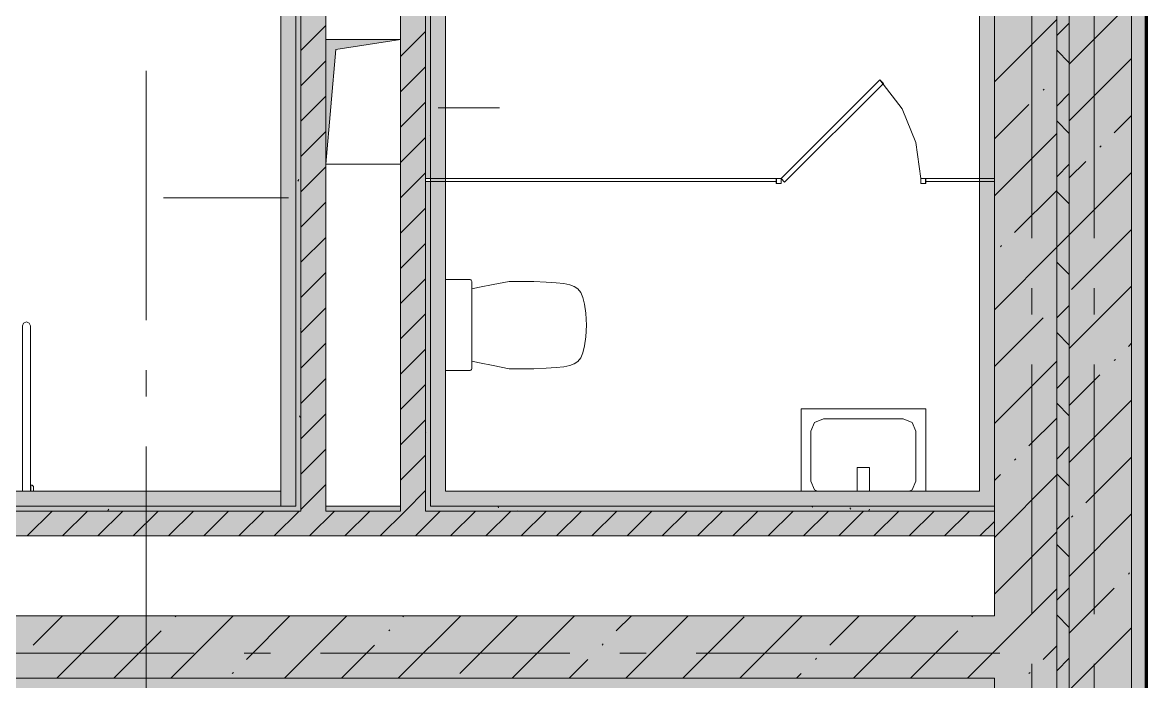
# Model space of a CAD drawing. Header units: millimetres. Extents: x -537608 to 253996, y -217170 to 186033.
# Drawn here: x -295222 to -290716, y -151263 to -148622 of the extents above; entities that cross this region are included whole.
import ezdxf

# ---------------------------------------------------------------- set-up
doc = ezdxf.new("R2010")
doc.units = ezdxf.units.MM
doc.layers.add('16) Лак 1.6м', color=160, linetype='Continuous', lineweight=90)
doc.layers.add('PDF _Геометрия', color=7, linetype='Continuous')
doc.layers.add('PDF _Сплошная заливка', color=7, linetype='Continuous', true_color=0xffffff)

msp = doc.modelspace()

# ---------------------------------------------------------------- hatches: boundary and pattern name
at = {"layer": 'PDF _Сплошная заливка', "transparency": 33554559}
for points in [[(-291076.1754, -154899.6335), (-291026.1752, -154899.6335), (-291026.1752, -146029.8044), (-291076.1754, -146029.8044), (-291076.1754, -154694.3235)], [(-290776.1741, -154949.6337), (-290776.1741, -146017.1322), (-291026.1752, -146017.1322), (-291026.1752, -154949.6337), (-290915.5758, -154949.6337)], [(-293706.1754, -150579.6329), (-293606.175, -150579.6329), (-293606.175, -147149.6316), (-293706.1754, -147149.6316), (-293706.1754, -150559.632)], [(-291326.1744, -150679.6334), (-291326.1744, -150579.6329), (-296526.178, -150579.6329), (-296526.178, -150679.6334), (-292602.1144, -150679.6334)], [(-291326.1744, -151249.6325), (-291076.1754, -151249.6325), (-291076.1754, -150999.6335), (-296526.178, -150999.6335), (-296526.178, -151249.6325), (-292602.1144, -151249.6325)], [(-291326.1744, -154899.6335), (-291076.1754, -154899.6335), (-291076.1754, -151249.6325), (-291326.1744, -151249.6325), (-291326.1744, -154694.3235)]]:
    msp.add_hatch(color=256, dxfattribs=at).paths.add_polyline_path(points)
at = {"layer": 'PDF _Сплошная заливка', "true_color": 0xbce362, "transparency": 33554559}
for points in [[(-293586.1762, -150499.6334), (-293526.1755, -150499.6334), (-293526.1755, -147209.6323), (-293586.1762, -147209.6323), (-293586.1762, -150414.8802)], [(-294186.1767, -150559.632), (-294186.1767, -150499.6334), (-296526.178, -150499.6334), (-296526.178, -150559.632), (-294288.6531, -150559.632)], [(-291386.1751, -150559.632), (-291386.1751, -150499.6334), (-293586.1762, -150499.6334), (-293586.1762, -150559.632), (-292602.1144, -150559.632)]]:
    msp.add_hatch(color=63, dxfattribs=at).paths.add_polyline_path(points)
at = {"layer": 'PDF _Сплошная заливка', "transparency": 33554559}
h = msp.add_hatch(color=256, dxfattribs=at)
h.paths.add_polyline_path([(-291326.1744, -150579.6329), (-291326.1744, -150559.632), (-293606.175, -150559.632), (-293606.175, -150579.6329), (-292602.1144, -150579.6329)], flags=0)
h.paths.add_polyline_path([(-294288.6531, -150579.6329), (-294106.175, -150579.6329), (-294106.175, -150559.632), (-296526.178, -150559.632), (-296526.178, -150579.6329), (-295131.9202, -150579.6329)], flags=0)
h.paths.add_polyline_path([(-293706.1754, -150579.6329), (-293706.1754, -150559.632), (-294006.1746, -150559.632), (-294006.1746, -150579.6329)], flags=0)
at = {"layer": 'PDF _Сплошная заливка', "true_color": 0x56bc34, "transparency": 33554559}
msp.add_hatch(color=85, dxfattribs=at).paths.add_polyline_path([(-291386.1751, -151309.6332), (-291326.1744, -151309.6332), (-291326.1744, -151249.6325), (-296776.1748, -151249.6325), (-296776.1748, -151309.6332), (-292602.1144, -151309.6332)])

# ---------------------------------------------------------------- linework, layer by layer
at = {"layer": '16) Лак 1.6м'}
msp.add_line((-290716.1734, -153988.9875), (-290716.1734, -146017.1322), dxfattribs=at)
at = {"layer": 'PDF _Геометрия', "lineweight": 9}
for p, q in [((-291076.1754, -150999.6335), (-291076.1754, -146029.8044)), ((-291076.1754, -146029.8044), (-291076.1754, -154899.6335)), ((-291026.1752, -146017.1322), (-291026.1752, -154949.6337)), ((-291026.1752, -154899.6335), (-291026.1752, -146029.8044)), ((-290776.1741, -154639.6341), (-290776.1741, -146017.1322)), ((-290776.1741, -146017.1322), (-290776.1741, -154048.9882)), ((-294126.176, -147149.6316), (-294126.176, -150559.632)), ((-294106.175, -150559.632), (-294106.175, -147149.6316)), ((-294006.1746, -148689.6337), (-294006.1746, -147149.6316)), ((-293706.1754, -147149.6316), (-293706.1754, -150559.632)), ((-293606.175, -149247.6321), (-293606.175, -147149.6316)), ((-293586.1762, -149247.6321), (-293586.1762, -147149.6316)), ((-294186.1767, -147209.6323), (-294186.1767, -150499.6334)), ((-294126.176, -150559.632), (-294126.176, -147209.6323)), ((-293586.1762, -150499.6334), (-293586.1762, -147209.6323)), ((-293526.1755, -150499.6334), (-293526.1755, -147209.6323)), ((-291386.1751, -147209.6323), (-291386.1751, -150499.6334)), ((-291326.1744, -147209.6323), (-291326.1744, -150559.632)), ((-291326.1744, -149247.6321), (-291326.1744, -147209.6323)), ((-291026.1752, -148788.4865), (-290788.7904, -148551.1018)), ((-294106.175, -148734.4345), (-294006.1746, -148634.434)), ((-291326.1744, -148860.3888), (-291076.1754, -148610.3877)), ((-291076.1754, -148674.283), (-291026.1752, -148624.2828)), ((-293706.1754, -148758.6983), (-293606.175, -148658.6979)), ((-291026.1752, -148783.3302), (-291076.1754, -148733.33)), ((-294106.175, -148875.8556), (-294006.1746, -148775.8552)), ((-291026.1752, -149016.5856), (-290776.1741, -148766.5845)), ((-293706.1754, -148900.1194), (-293606.175, -148800.119)), ((-291785.1951, -148851.6521), (-292181.1751, -149247.6321)), ((-292167.0324, -149261.7749), (-291771.0523, -148865.7948)), ((-291771.0523, -148865.7948), (-291785.1951, -148851.6521)), ((-291696.2006, -148967.6317), (-291785.1951, -148851.6521)), ((-294106.175, -149017.2767), (-294006.1746, -148917.2763)), ((-291130.938, -148893.2515), (-291126.1972, -148888.5085)), ((-291076.1754, -148957.1254), (-291026.1752, -148907.1251)), ((-293706.1754, -149041.5405), (-293606.175, -148941.5401)), ((-293556.1748, -148963.6122), (-293310.3504, -148963.6122)), ((-291326.1744, -149088.4857), (-291187.9633, -148950.2747)), ((-291640.256, -149102.6931), (-291696.2006, -148967.6317)), ((-290845.8157, -149064.3253), (-290776.1741, -148994.6837)), ((-291026.1752, -149066.1725), (-291076.1754, -149016.1723)), ((-294106.175, -149158.6979), (-294006.1746, -149058.6974)), ((-293706.1754, -149182.9616), (-293606.175, -149082.9612)), ((-291326.1744, -149316.5848), (-291076.1754, -149066.5858)), ((-291621.1744, -149247.6321), (-291640.256, -149102.6931)), ((-290902.8389, -149121.3484), (-290898.0981, -149116.6076)), ((-294006.1746, -150559.632), (-294006.1746, -149189.6337)), ((-291076.1754, -149239.9676), (-291026.1752, -149189.9674)), ((-291026.1752, -149244.6847), (-290959.8642, -149178.3737)), ((-294106.175, -149300.119), (-294006.1746, -149200.1186)), ((-293706.1754, -149324.3828), (-293606.175, -149224.3824)), ((-291026.1752, -149472.7817), (-290776.1741, -149222.7828)), ((-293606.175, -149259.6327), (-293606.175, -149247.6321)), ((-293586.1762, -149247.6321), (-293606.175, -149247.6321)), ((-293606.175, -149247.6321), (-293606.175, -149259.6327)), ((-293606.175, -150559.632), (-293606.175, -149259.6327)), ((-293606.175, -149259.6327), (-293586.1762, -149259.6327)), ((-292201.1739, -149247.6321), (-293586.1762, -149247.6321)), ((-293586.1762, -150559.632), (-293586.1762, -149259.6327)), ((-293586.1762, -149259.6327), (-292201.1739, -149259.6327)), ((-292181.1751, -149247.6321), (-292201.1739, -149247.6321)), ((-292201.1739, -149267.6331), (-292181.1751, -149267.6331)), ((-292181.1751, -149267.6331), (-292181.1751, -149247.6321)), ((-292181.1751, -149247.6321), (-292167.0324, -149261.7749)), ((-291601.1756, -149247.6321), (-291621.1744, -149247.6321)), ((-291621.1744, -149247.6321), (-291621.1744, -149267.6331)), ((-291621.1744, -149267.6331), (-291601.1756, -149267.6331)), ((-291326.1744, -149247.6321), (-291601.1756, -149247.6321)), ((-291601.1756, -149259.6327), (-291326.1744, -149259.6327)), ((-291326.1744, -149259.6327), (-291326.1744, -149247.6321)), ((-291326.1744, -149259.6327), (-291326.1744, -150559.632)), ((-294156.1752, -149324.5443), (-294656.1753, -149324.5443)), ((-291244.9886, -149463.496), (-291076.1754, -149294.6828)), ((-291026.1752, -149349.0148), (-291076.1754, -149299.0146)), ((-294106.175, -149441.5402), (-294006.1746, -149341.5397)), ((-293706.1754, -149465.804), (-293606.175, -149365.8035)), ((-291016.8895, -149691.5951), (-290776.1741, -149450.8797)), ((-294106.175, -149582.9613), (-294006.1746, -149482.9608)), ((-291076.1754, -149522.8099), (-291026.1752, -149472.8097)), ((-293706.1754, -149607.2251), (-293606.175, -149507.2246)), ((-291326.1744, -149772.7809), (-291076.1754, -149522.7819)), ((-291302.0118, -149520.5213), (-291297.2709, -149515.7805)), ((-291026.1752, -149631.8571), (-291076.1754, -149581.8568)), ((-294106.175, -149724.3824), (-294006.1746, -149624.382)), ((-293706.1754, -149748.6462), (-293606.175, -149648.6479)), ((-291026.1752, -149928.9799), (-290776.1741, -149678.9788)), ((-294106.175, -149865.8036), (-294006.1746, -149765.8053)), ((-291076.1754, -149805.6521), (-291026.1752, -149755.6519)), ((-293706.1754, -149890.0695), (-293606.175, -149790.0691)), ((-291326.1744, -150000.88), (-291130.938, -149805.6435)), ((-291026.1752, -149914.7015), (-291076.1754, -149864.7013)), ((-294106.175, -150007.2247), (-294006.1746, -149907.2264)), ((-290788.7904, -149919.6942), (-290776.1741, -149907.0779)), ((-293706.1754, -150031.4907), (-293606.175, -149931.4902)), ((-291326.1744, -150228.9791), (-291076.1754, -149978.978)), ((-290845.8157, -149976.7173), (-290841.0728, -149971.9765)), ((-291076.1754, -150088.4966), (-291026.1752, -150038.4964)), ((-291026.1752, -150157.0768), (-290902.8389, -150033.7426)), ((-294106.175, -150148.648), (-294006.1746, -150048.6475)), ((-293706.1754, -150172.9118), (-293606.175, -150072.9114)), ((-291026.1752, -150385.1759), (-290776.1741, -150135.1769)), ((-291026.1752, -150197.5438), (-291076.1754, -150147.5435)), ((-294106.175, -150290.0691), (-294006.1746, -150190.0687)), ((-293706.1754, -150314.3329), (-293606.175, -150214.3325)), ((-291187.9633, -150318.8671), (-291076.1754, -150207.077)), ((-294106.175, -150431.4903), (-294006.1746, -150331.4899)), ((-293706.1754, -150455.7541), (-293606.175, -150355.7536)), ((-291076.1754, -150371.3389), (-291026.1752, -150321.3386)), ((-291244.9886, -150375.8902), (-291240.2456, -150371.1494)), ((-290959.8642, -150546.964), (-290776.1741, -150363.2739)), ((-291326.1744, -150457.0782), (-291302.0118, -150432.9155)), ((-291326.1744, -150685.1773), (-291076.1754, -150435.1761)), ((-291026.1752, -150480.386), (-291076.1754, -150430.3858)), ((-294106.175, -150572.9114), (-294006.1746, -150472.911)), ((-294186.1767, -150499.6334), (-296466.1752, -150499.6334)), ((-294186.1767, -150559.632), (-294186.1767, -150499.6334)), ((-293688.6332, -150579.6329), (-293606.175, -150497.1748)), ((-293586.1762, -150559.632), (-293586.1762, -150499.6334)), ((-291386.1751, -150499.6334), (-293526.1755, -150499.6334)), ((-294126.176, -150559.632), (-296526.178, -150559.632)), ((-296526.178, -150559.632), (-294186.1767, -150559.632)), ((-296526.178, -150579.6329), (-294106.175, -150579.6329)), ((-295202.8471, -150679.6334), (-295102.8467, -150579.6329)), ((-295061.4238, -150679.6334), (-294961.4234, -150579.6329)), ((-294920.0049, -150679.6334), (-294820.0044, -150579.6329)), ((-294778.5838, -150679.6334), (-294678.5833, -150579.6329)), ((-294637.1604, -150679.6334), (-294537.1621, -150579.6329)), ((-294495.7393, -150679.6334), (-294395.7388, -150579.6329)), ((-294354.3182, -150679.6334), (-294254.3177, -150579.6329)), ((-294212.8971, -150679.6334), (-294112.8966, -150579.6329)), ((-294186.1767, -150559.632), (-294126.176, -150559.632)), ((-294106.175, -150579.6329), (-294106.175, -150559.632)), ((-294071.4759, -150679.6334), (-293971.4754, -150579.6329)), ((-294006.1746, -150579.6329), (-294006.1746, -150559.632)), ((-293706.1754, -150559.632), (-294006.1746, -150559.632)), ((-293706.1754, -150579.6329), (-294006.1746, -150579.6329)), ((-293930.0547, -150679.6334), (-293830.0543, -150579.6329)), ((-293788.6336, -150679.6334), (-293688.6332, -150579.6329)), ((-293706.1754, -150559.632), (-293706.1754, -150579.6329)), ((-293647.2125, -150679.6334), (-293547.212, -150579.6329)), ((-293606.175, -150579.6329), (-293606.175, -150559.632)), ((-291326.1744, -150579.6329), (-293606.175, -150579.6329)), ((-291326.1744, -150559.632), (-293586.1762, -150559.632)), ((-291386.1751, -150559.632), (-293586.1762, -150559.632)), ((-293505.7892, -150679.6334), (-293405.7909, -150579.6329)), ((-293364.368, -150679.6334), (-293264.3676, -150579.6329)), ((-293222.9469, -150679.6334), (-293122.9464, -150579.6329)), ((-293081.5258, -150679.6334), (-292981.5253, -150579.6329)), ((-292940.1046, -150679.6334), (-292840.1042, -150579.6329)), ((-292798.6834, -150679.6334), (-292698.683, -150579.6329)), ((-292657.2623, -150679.6334), (-292557.2619, -150579.6329)), ((-292515.8412, -150679.6334), (-292415.8408, -150579.6329)), ((-292374.4179, -150679.6334), (-292274.4196, -150579.6329)), ((-292232.9967, -150679.6334), (-292132.9963, -150579.6329)), ((-292091.5756, -150679.6334), (-291991.5752, -150579.6329)), ((-291950.1545, -150679.6334), (-291850.1541, -150579.6329)), ((-291808.7334, -150679.6334), (-291708.7329, -150579.6329)), ((-291667.3122, -150679.6334), (-291567.3118, -150579.6329)), ((-291525.8911, -150679.6334), (-291425.8906, -150579.6329)), ((-291326.1744, -150559.632), (-291386.1751, -150559.632)), ((-291326.1744, -150559.632), (-291326.1744, -150579.6329)), ((-291326.1744, -150679.6334), (-291326.1744, -150579.6329)), ((-291384.4678, -150679.6334), (-291326.1744, -150621.3378)), ((-291076.1754, -150654.1812), (-291026.1752, -150604.181)), ((-291026.1752, -150841.3741), (-290776.1741, -150591.373)), ((-291016.8895, -150603.9893), (-291012.1466, -150599.2485)), ((-291326.1744, -150913.2742), (-291076.1754, -150663.2752)), ((-296526.178, -150679.6334), (-291326.1744, -150679.6334)), ((-291326.1744, -150679.6334), (-291326.1744, -150999.6335)), ((-291026.1752, -150763.2283), (-291076.1754, -150713.2281)), ((-290788.7904, -150832.0884), (-290784.0496, -150827.3454)), ((-291184.4346, -150999.6335), (-291076.1754, -150891.3743)), ((-291076.1754, -150937.0234), (-291026.1752, -150887.0232)), ((-291026.1752, -151069.4711), (-290845.8157, -150889.1138)), ((-291326.1744, -150999.6335), (-295326.177, -150999.6335)), ((-295179.69, -151117.2107), (-295062.1085, -150999.6335)), ((-295084.0127, -151249.6325), (-294834.0116, -150999.6335)), ((-294627.8144, -151249.6325), (-294377.8155, -150999.6335)), ((-294609.4411, -151003.1622), (-294605.9125, -150999.6335)), ((-294324.3189, -151174.236), (-294149.7164, -150999.6335)), ((-294171.6184, -151249.6325), (-293921.6173, -150999.6335)), ((-293715.4202, -151249.6325), (-293465.4191, -150999.6335)), ((-293697.0469, -151003.1622), (-293693.5182, -150999.6335)), ((-293468.95, -151231.2613), (-293237.3222, -150999.6335)), ((-293259.2221, -151249.6325), (-293009.2231, -150999.6335)), ((-292841.6779, -151060.1875), (-292781.124, -150999.6335)), ((-292803.026, -151249.6325), (-292553.0249, -150999.6335)), ((-292574.9269, -151249.6325), (-292328.4566, -151003.1622)), ((-292346.8278, -151249.6325), (-292096.8288, -150999.6335)), ((-291986.3091, -151117.2107), (-291868.7297, -150999.6335)), ((-291890.6318, -151249.6325), (-291640.6306, -150999.6335)), ((-291434.4336, -151249.6325), (-291184.4346, -150999.6335)), ((-291416.0624, -151003.1622), (-291412.5337, -150999.6335)), ((-291026.1752, -151046.0727), (-291076.1754, -150996.0725)), ((-291076.1754, -151249.6325), (-291076.1754, -150999.6335)), ((-294855.9136, -151249.6325), (-294666.4664, -151060.1875)), ((-293754.0722, -151060.1875), (-293749.3314, -151055.4446)), ((-291662.5327, -151249.6325), (-291473.0856, -151060.1875)), ((-291026.1752, -151297.5702), (-290776.1741, -151047.5712)), ((-293943.5193, -151249.6325), (-293811.0975, -151117.2107)), ((-292898.7033, -151117.2107), (-292893.9603, -151112.4699)), ((-291130.938, -151174.236), (-291076.1754, -151119.4713)), ((-292043.3322, -151174.236), (-292038.5914, -151169.4952)), ((-291076.1754, -151219.8679), (-291026.1752, -151169.8677)), ((-293031.1251, -151249.6325), (-292955.7264, -151174.236)), ((-291326.1744, -151249.6325), (-296776.1748, -151249.6325)), ((-296526.178, -151249.6325), (-291326.1744, -151249.6325)), ((-294381.3442, -151231.2613), (-294376.6013, -151226.5184)), ((-292118.7308, -151249.6325), (-292100.3575, -151231.2613)), ((-291326.1744, -151249.6325), (-291326.1744, -151309.6332)), ((-291187.9633, -151231.2613), (-291183.2225, -151226.5184)), ((-291076.1754, -154899.6335), (-291076.1754, -151249.6325))]:
    msp.add_line(p, q, dxfattribs=at)
at = {"layer": 'PDF _Геометрия', "color": 253, "lineweight": 9, "true_color": 0xaaaaaa}
for p, q in [((-291176.1737, -148486.7586), (-291176.1737, -149486.7586)), ((-290926.1748, -148486.7586), (-290926.1748, -149486.7586)), ((-293706.1754, -148689.6337), (-294006.1746, -148689.6337)), ((-294006.1746, -148689.6337), (-294006.1746, -149189.6337)), ((-293706.1754, -148689.6337), (-293966.1749, -148729.6334)), ((-293706.1754, -149189.6337), (-293706.1754, -148689.6337)), ((-293966.1749, -148729.6334), (-294006.1746, -149189.6337)), ((-294726.1765, -148815.0562), (-294726.1765, -149815.0563)), ((-294006.1746, -149189.6337), (-293706.1754, -149189.6337)), ((-293430.3711, -149652.1315), (-293526.1755, -149652.1315)), ((-293427.7833, -149652.4738), (-293430.3711, -149652.1315)), ((-293425.3698, -149653.4727), (-293427.7833, -149652.4738)), ((-293427.7833, -149652.4738), (-293425.3698, -149653.4727)), ((-293423.2987, -149655.0616), (-293425.3698, -149653.4727)), ((-293425.3698, -149653.4727), (-293423.2987, -149655.0616)), ((-293421.7098, -149657.1327), (-293423.2987, -149655.0616)), ((-293423.2987, -149655.0616), (-293421.7098, -149657.1327)), ((-293420.7109, -149659.5441), (-293421.7098, -149657.1327)), ((-293421.7098, -149657.1327), (-293420.7109, -149659.5441)), ((-293420.3707, -149662.1319), (-293420.7109, -149659.5441)), ((-293420.3707, -150007.1321), (-293420.3707, -149662.1319)), ((-293389.8031, -149683.0048), (-293420.3707, -149689.5434)), ((-293334.9996, -149672.1345), (-293389.8031, -149683.0048)), ((-293270.5509, -149659.6323), (-293334.9996, -149672.1345)), ((-293172.7443, -149659.6323), (-293270.5509, -149659.6323)), ((-293122.9271, -149662.3666), (-293172.7443, -149659.6323)), ((-293083.3084, -149664.9092), (-293122.9271, -149662.3666)), ((-293052.3209, -149668.0697), (-293083.3084, -149664.9092)), ((-293028.4016, -149672.6642), (-293052.3209, -149668.0697)), ((-293009.9852, -149679.4998), (-293028.4016, -149672.6642)), ((-292995.5239, -149689.4012), (-293009.9852, -149679.4998)), ((-292984.0228, -149703.5375), (-292995.5239, -149689.4012)), ((-292975.1633, -149723.5083), (-292984.0228, -149703.5375)), ((-292968.6635, -149750.9305), (-292975.1633, -149723.5083)), ((-291176.1737, -149686.7595), (-291176.1737, -149792.5924)), ((-290926.1748, -149686.7595), (-290926.1748, -149792.5924)), ((-292964.2479, -149787.4317), (-292968.6635, -149750.9305)), ((-292961.6384, -149834.6331), (-292964.2479, -149787.4317)), ((-295222.03, -149837.6322), (-295217.3451, -149826.3184)), ((-295222.03, -150499.6334), (-295222.03, -149837.6322)), ((-295217.3451, -149826.3184), (-295206.0335, -149821.6335)), ((-295206.0335, -149821.6335), (-295194.7176, -149826.3184)), ((-295194.7176, -149826.3184), (-295190.0327, -149837.6322)), ((-295190.0327, -149837.6322), (-295190.0327, -150499.6334)), ((-292964.2479, -149881.8323), (-292961.6384, -149834.6331)), ((-292968.6635, -149918.3335), (-292964.2479, -149881.8323)), ((-292984.0228, -149965.7265), (-292975.1633, -149945.7578)), ((-292975.1633, -149945.7578), (-292968.6635, -149918.3335)), ((-293420.3707, -149979.7229), (-293389.8031, -149986.2592)), ((-293389.8031, -149986.2592), (-293334.9996, -149997.1295)), ((-293334.9996, -149997.1295), (-293270.5509, -150009.6317)), ((-293083.3084, -150004.357), (-293052.3209, -150001.1943)), ((-293052.3209, -150001.1943), (-293028.4016, -149996.6021)), ((-293028.4016, -149996.6021), (-293009.9852, -149989.7664)), ((-293009.9852, -149989.7664), (-292995.5239, -149979.865)), ((-292995.5239, -149979.865), (-292984.0228, -149965.7265)), ((-291176.1737, -149992.5932), (-291176.1737, -150992.5933)), ((-290926.1748, -149992.5932), (-290926.1748, -150992.5933)), ((-294726.1765, -150015.055), (-294726.1765, -150120.89)), ((-293526.1755, -150017.1326), (-293430.3711, -150017.1326)), ((-293430.3711, -150017.1326), (-293427.7833, -150016.7924)), ((-293427.7833, -150016.7924), (-293425.3698, -150015.7935)), ((-293425.3698, -150015.7935), (-293427.7833, -150016.7924)), ((-293425.3698, -150015.7935), (-293423.2987, -150014.2046)), ((-293423.2987, -150014.2046), (-293425.3698, -150015.7935)), ((-293423.2987, -150014.2046), (-293421.7098, -150012.1334)), ((-293421.7098, -150012.1334), (-293423.2987, -150014.2046)), ((-293421.7098, -150012.1334), (-293420.7109, -150009.72)), ((-293420.7109, -150009.72), (-293421.7098, -150012.1334)), ((-293420.7109, -150009.72), (-293420.3707, -150007.1321)), ((-293270.5509, -150009.6317), (-293172.7443, -150009.6317)), ((-293172.7443, -150009.6317), (-293122.9271, -150006.8975)), ((-293122.9271, -150006.8975), (-293083.3084, -150004.357)), ((-292101.1756, -150499.6334), (-292101.1756, -150169.6329)), ((-292101.1756, -150169.6329), (-291601.1756, -150169.6329)), ((-291601.1756, -150169.6329), (-291601.1756, -150499.6334)), ((-292061.1737, -150259.6328), (-292046.5294, -150224.277)), ((-292046.5294, -150224.277), (-292011.1735, -150209.6326)), ((-292011.1735, -150209.6326), (-291691.1756, -150209.6326)), ((-291691.1756, -150209.6326), (-291655.8197, -150224.277)), ((-291655.8197, -150224.277), (-291641.1753, -150259.6328)), ((-292061.1737, -150459.6337), (-292061.1737, -150259.6328)), ((-291641.1753, -150259.6328), (-291641.1753, -150459.6337)), ((-294726.1765, -150320.8887), (-294726.1765, -151320.8888)), ((-291826.1745, -150404.6192), (-291876.1747, -150404.6192)), ((-291876.1747, -150404.6192), (-291876.1747, -150499.6334)), ((-291826.1745, -150499.6334), (-291826.1745, -150404.6192)), ((-295189.0338, -150499.6334), (-295189.0338, -150476.6335)), ((-295189.0338, -150476.6335), (-295182.8333, -150476.6335)), ((-295182.8333, -150476.6335), (-295177.8341, -150481.6326)), ((-295177.8341, -150481.6326), (-295177.8341, -150499.6334)), ((-292046.5294, -150494.9896), (-292061.1737, -150459.6337)), ((-292035.3189, -150499.6334), (-292046.5294, -150494.9896)), ((-291655.8197, -150494.9896), (-291667.0302, -150499.6334)), ((-291641.1753, -150459.6337), (-291655.8197, -150494.9896)), ((-294533.6787, -151149.632), (-295533.6788, -151149.632)), ((-294227.8472, -151149.632), (-294333.6799, -151149.632)), ((-293027.8461, -151149.632), (-294027.8463, -151149.632)), ((-292722.0124, -151149.632), (-292827.8452, -151149.632)), ((-291303.859, -151149.632), (-292522.0116, -151149.632)), ((-291176.1737, -151192.5921), (-291176.1737, -151298.427)), ((-290926.1748, -151192.5921), (-290926.1748, -151298.427))]:
    msp.add_line(p, q, dxfattribs=at)
at = {"layer": 'PDF _Геометрия', "color": 8, "lineweight": 9, "true_color": 0x787878}
for p, q in [((-293586.1762, -149077.8587), (-293587.9308, -149074.8166)), ((-294114.2508, -149251.7335), (-294117.6051, -149257.54)), ((-294106.175, -149847.3463), (-294107.6391, -149849.8825)), ((-294108.8598, -150204.543), (-294112.2119, -150198.7344)), ((-293604.5064, -150265.3059), (-293606.175, -150262.4166)), ((-294876.2525, -150571.5572), (-294879.6046, -150577.3638)), ((-294724.7771, -150560.1423), (-294725.072, -150559.632)), ((-293313.3193, -150566.459), (-293316.6715, -150560.6525)), ((-293238.0154, -150578.8514), (-293238.4675, -150579.6329)), ((-292874.9669, -150559.632), (-292875.8045, -150561.0809)), ((-292053.7439, -150559.632), (-292056.687, -150564.728)), ((-291901.8594, -150572.7758), (-291905.2137, -150566.9693)), ((-291826.5577, -150572.5347), (-291829.9098, -150578.3412))]:
    msp.add_line(p, q, dxfattribs=at)
at = {"layer": 'PDF _Геометрия', "lineweight": 30}
for p, q in [((-292201.1739, -149247.6321), (-292201.1739, -149267.6331)), ((-291601.1756, -149267.6331), (-291601.1756, -149247.6321))]:
    msp.add_line(p, q, dxfattribs=at)
at = {"layer": 'PDF _Сплошная заливка', "lineweight": 35, "transparency": 33554559}
for points in [[(-291076.1754, -150999.6335), (-291076.1754, -146029.8044), (-291326.1744, -150999.6335), (-291326.1744, -146029.8044)], [(-294106.175, -150559.632), (-294106.175, -147149.6316), (-294126.176, -150559.632), (-294126.176, -147149.6316)], [(-294006.1746, -150579.6329), (-294006.1746, -147149.6316), (-294106.175, -150579.6329), (-294106.175, -147149.6316)], [(-293586.1762, -149247.6321), (-293586.1762, -147149.6316), (-293606.175, -149247.6321), (-293606.175, -147149.6316)], [(-293586.1762, -150559.632), (-293586.1762, -149259.6327), (-293606.175, -150559.632), (-293606.175, -149259.6327)]]:
    msp.add_solid(points, dxfattribs=at)
at = {"layer": 'PDF _Сплошная заливка', "color": 11, "lineweight": 35, "true_color": 0xff7d7d, "transparency": 33554559}
msp.add_solid([(-290716.1734, -154048.9882), (-290716.1734, -146017.1322), (-290776.1741, -154048.9882), (-290776.1741, -146017.1322)], dxfattribs=at)
at = {"layer": 'PDF _Сплошная заливка', "color": 15, "lineweight": 35, "true_color": 0xb32d2d, "transparency": 33554559}
msp.add_solid([(-294126.176, -150559.632), (-294126.176, -147209.6323), (-294186.1767, -150559.632), (-294186.1767, -147209.6323)], dxfattribs=at)
at = {"layer": 'PDF _Сплошная заливка', "color": 63, "lineweight": 35, "true_color": 0xbce362, "transparency": 33554559}
msp.add_solid([(-291326.1744, -150559.632), (-291326.1744, -147209.6323), (-291386.1751, -150559.632), (-291386.1751, -147209.6323)], dxfattribs=at)
at = {"layer": 'PDF _Сплошная заливка', "color": 254, "lineweight": 35, "true_color": 0xe2e2e2, "transparency": 33554559}
msp.add_solid([(-294006.1746, -149189.6337), (-293966.1749, -148729.6334), (-294006.1746, -148689.6337), (-293706.1754, -148689.6337)], dxfattribs=at)

doc.saveas('drawing.dxf')
